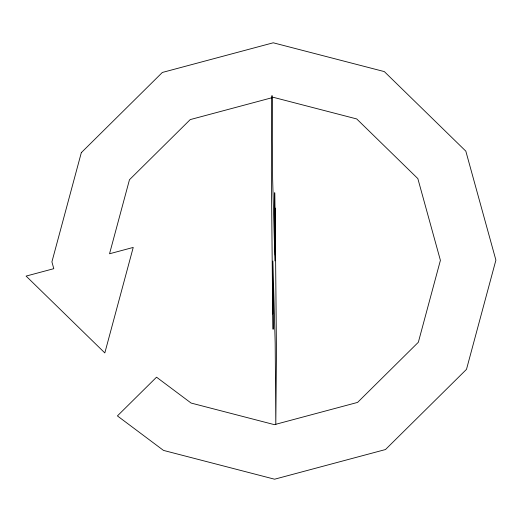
<?xml version="1.0" encoding="UTF-8"?>
<svg xmlns="http://www.w3.org/2000/svg" width="522" height="522" viewBox="0 0 522 522"><rect width="100%" height="100%" fill="white"/><g stroke="black" fill="none" stroke-linecap="round" stroke-linejoin="round"><path stroke-width="0.78" d="M272.008 95.767L271.355 169.519L272.673 313.976L272.53 266.735L273.104 329.284L272.895 261.091L275.172 342.732L275.805 424.601L276.464 352.481L275.14 208.024L275.283 255.265L274.716 192.716L274.924 260.909L272.641 179.268L272.008 95.767M81.321 152.646L51.913 261.868L53.792 268.68L26.1 276.086L104.824 352.931L133.227 247.428L109.535 253.77L129.469 179.738L190.223 119.597L273.404 97.34L356.722 118.944L417.848 178.609L440.405 260.347L418.344 342.262L357.59 402.403L274.409 424.66L191.098 403.056L156.535 377.184L117.411 415.91L163.49 450.408L274.579 479.209L385.484 449.54L466.492 369.354L495.9 260.132L465.826 151.145L384.322 71.592L273.241 42.791L162.329 72.46L81.321 152.646"/></g></svg>
